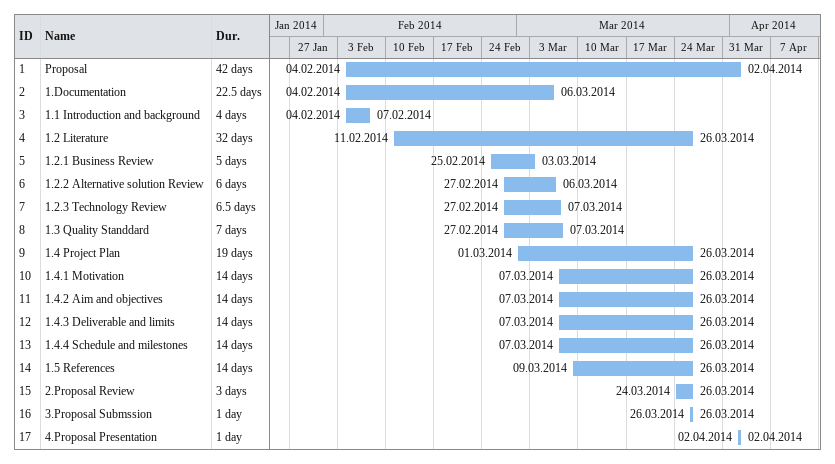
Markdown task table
| ID | Task | Duration | Start | Finish |
|---|---|---|---|---|
| 1 | Proposal | 42d | 2014-02-04 | 2014-04-02 |
| 2 | 1.Documentation | 22.5d | 2014-02-04 | 2014-03-06 |
| 3 | 1.1 Introduction and background | 4d | 2014-02-04 | 2014-02-07 |
| 4 | 1.2 Literature | 32d | 2014-02-11 | 2014-03-26 |
| 5 | 1.2.1 Business Review | 5d | 2014-02-25 | 2014-03-03 |
| 6 | 1.2.2 Alternative solution Review | 6d | 2014-02-27 | 2014-03-06 |
| 7 | 1.2.3 Technology Review | 6.5d | 2014-02-27 | 2014-03-07 |
| 8 | 1.3 Quality Standdard | 7d | 2014-02-27 | 2014-03-07 |
| 9 | 1.4 Project Plan | 19d | 2014-03-01 | 2014-03-26 |
| 10 | 1.4.1 Motivation | 14d | 2014-03-07 | 2014-03-26 |
| 11 | 1.4.2 Aim and objectives | 14d | 2014-03-07 | 2014-03-26 |
| 12 | 1.4.3 Deliverable and limits | 14d | 2014-03-07 | 2014-03-26 |
| 13 | 1.4.4 Schedule and milestones | 14d | 2014-03-07 | 2014-03-26 |
| 14 | 1.5 References | 14d | 2014-03-09 | 2014-03-26 |
| 15 | 2.Proposal Review | 3d | 2014-03-24 | 2014-03-26 |
| 16 | 3.Proposal Submssion | 1d | 2014-03-26 | 2014-03-26 |
| 17 | 4.Proposal Presentation | 1d | 2014-04-02 | 2014-04-02 |
